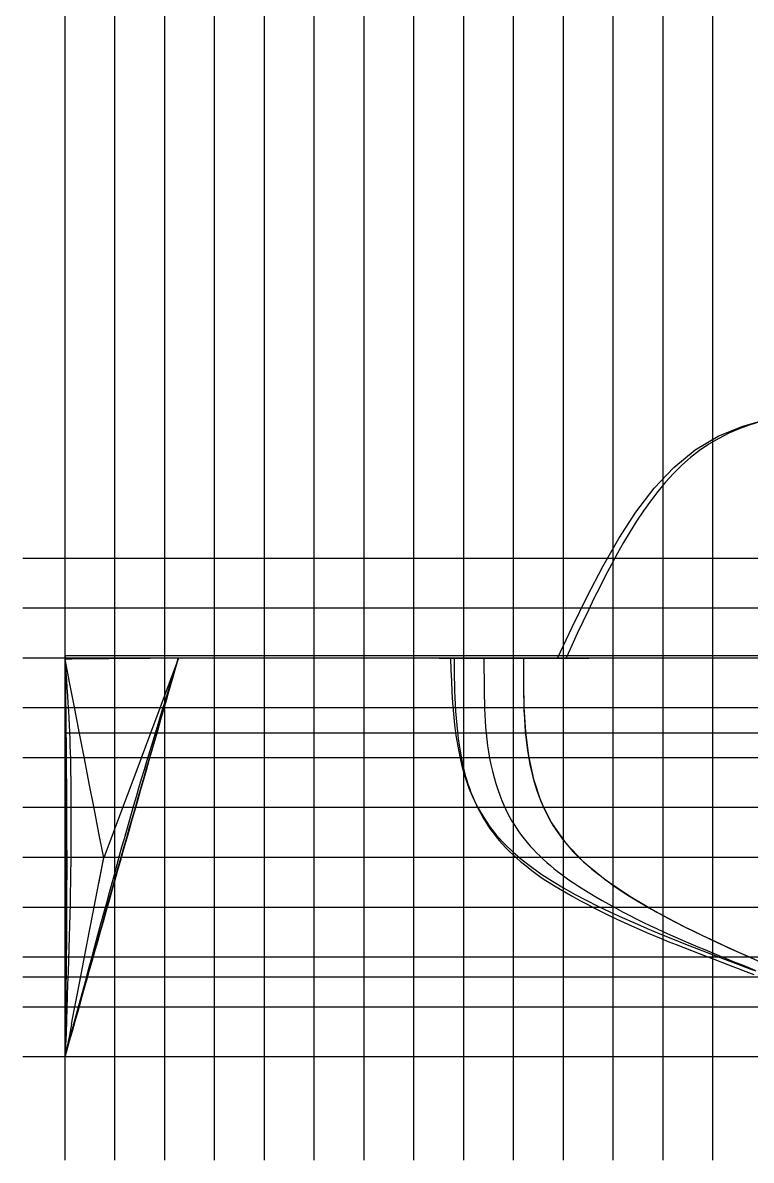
# Model space of a CAD drawing. Header units: metres. Extents: x -1.1 to 8.3, y -7.6 to 4.4.
# Drawn here: x -1.053 to 0.409, y -5.188 to -2.905 of the extents above; entities that cross this region are included whole.
import ezdxf

# ---------------------------------------------------------------- set-up
doc = ezdxf.new("R2010")
doc.units = ezdxf.units.M

msp = doc.modelspace()

# ---------------------------------------------------------------- linework, layer by layer
at = {"layer": 'Base', "color": 9}
msp.add_line((2.516667, -4.98), (-1.053334, -4.98), dxfattribs=at)
at = {"layer": 'buttockgrid', "color": 9}
for p, q in [((-0.968333, -5.1875), (-0.968333, -0.6225)), ((-0.868333, -5.1875), (-0.868333, -0.6225)), ((-0.768333, -5.1875), (-0.768333, -0.6225)), ((-0.668333, -5.1875), (-0.668333, -0.6225)), ((-0.568333, -5.1875), (-0.568333, -0.6225)), ((-0.468333, -5.1875), (-0.468333, -0.6225)), ((-0.368333, -5.1875), (-0.368333, -0.6225)), ((-0.268333, -5.1875), (-0.268333, -0.6225)), ((-0.168333, -5.1875), (-0.168333, -0.6225)), ((-0.068333, -5.1875), (-0.068333, -0.6225)), ((0.031667, -5.1875), (0.031667, -0.6225)), ((0.131667, -5.1875), (0.131667, -0.6225)), ((0.231667, -5.1875), (0.231667, -0.6225)), ((0.331667, -5.1875), (0.331667, -0.6225))]:
    msp.add_line(p, q, dxfattribs=at)
at = {"layer": 'DWL', "color": 1}
msp.add_line((2.516667, -4.82), (-1.053334, -4.82), dxfattribs=at)
at = {"layer": 'Knuckle_lines', "color": 7}
for p, q in [((0.342297, -3.734688), (0.391896, -3.71418)), ((0.391896, -3.71418), (0.444275, -3.699531)), ((0.295944, -3.762031), (0.342297, -3.734688)), ((0.253299, -3.797188), (0.295944, -3.762031)), ((0.213898, -3.83918), (0.253299, -3.797188)), ((0.177279, -3.887031), (0.213898, -3.83918)), ((0.142977, -3.939766), (0.177279, -3.887031)), ((0.11053, -3.996406), (0.142977, -3.939766)), ((0.079473, -4.055977), (0.11053, -3.996406)), ((0.049343, -4.1175), (0.079473, -4.055977)), ((0.019677, -4.18), (0.049343, -4.1175)), ((-0.755833, -4.175191), (-0.968333, -4.175191)), ((-0.968333, -4.175191), (-0.968333, -4.194542)), ((-0.968333, -4.175191), (-0.968333, -4.175749)), ((-0.968333, -4.175749), (-0.968333, -4.176307)), ((-0.968333, -4.176307), (-0.968333, -4.176866)), ((-0.968333, -4.176866), (-0.968333, -4.177423)), ((-0.543333, -4.175191), (-0.755833, -4.175191)), ((-0.330833, -4.175191), (-0.543333, -4.175191)), ((-0.118333, -4.175191), (-0.330833, -4.175191)), ((0.094167, -4.175191), (-0.118333, -4.175191)), ((0.306667, -4.175191), (0.094167, -4.175191)), ((0.519167, -4.175191), (0.306667, -4.175191)), ((-0.968333, -4.177423), (-0.968333, -4.177982)), ((-0.968333, -4.177982), (-0.968333, -4.17854)), ((-0.968333, -4.17854), (-0.968333, -4.179098)), ((-0.968333, -4.179098), (-0.968333, -4.179657)), ((-0.968333, -4.198449), (-0.968333, -4.179657)), ((-0.968333, -4.179657), (-0.755833, -4.179657)), ((-0.968333, -4.194542), (-0.968333, -4.213893)), ((-0.968333, -4.217242), (-0.968333, -4.198449)), ((-0.93988, -4.18154), (-0.968313, -4.181763)), ((-0.958624, -4.231651), (-0.968313, -4.181763)), ((-0.968313, -4.181763), (-0.968313, -4.181763)), ((-0.968313, -4.181763), (-0.968313, -4.181763)), ((-0.968313, -4.181763), (-0.968313, -4.181763)), ((-0.968313, -4.181763), (-0.968313, -4.181763)), ((-0.911447, -4.181316), (-0.93988, -4.18154)), ((-0.883013, -4.181093), (-0.911447, -4.181316)), ((-0.85458, -4.18087), (-0.883013, -4.181093)), ((-0.826147, -4.180646), (-0.85458, -4.18087)), ((-0.797714, -4.180423), (-0.826147, -4.180646)), ((-0.769281, -4.1802), (-0.797714, -4.180423)), ((-0.740848, -4.179976), (-0.769281, -4.1802)), ((-0.740848, -4.179976), (-0.759592, -4.230088)), ((-0.755833, -4.179657), (-0.543333, -4.179657)), ((-0.740848, -4.179976), (-0.740848, -4.179976)), ((-0.740848, -4.179976), (-0.740848, -4.179976)), ((-0.740848, -4.179976), (-0.740848, -4.179976)), ((-0.740848, -4.179976), (-0.740848, -4.179976)), ((-0.543333, -4.179657), (-0.330833, -4.179657)), ((-0.330833, -4.179657), (-0.118333, -4.179657)), ((-0.209841, -4.18), (-0.217653, -4.18)), ((-0.217653, -4.18), (-0.187987, -4.18)), ((-0.217653, -4.18), (-0.208682, -4.18)), ((-0.201995, -4.18), (-0.209841, -4.18)), ((-0.208682, -4.18), (-0.199569, -4.18)), ((-0.194082, -4.18), (-0.201995, -4.18)), ((-0.199569, -4.18), (-0.190169, -4.18)), ((-0.186067, -4.18), (-0.194082, -4.18)), ((-0.190169, -4.18), (-0.18034, -4.18)), ((-0.187987, -4.18), (-0.158321, -4.18)), ((-0.177915, -4.18), (-0.186067, -4.18)), ((-0.18034, -4.18), (-0.169938, -4.18)), ((-0.169595, -4.18), (-0.177915, -4.18)), ((-0.169938, -4.18), (-0.158821, -4.18)), ((-0.161071, -4.18), (-0.169595, -4.18)), ((-0.152309, -4.18), (-0.161071, -4.18)), ((-0.158821, -4.18), (-0.146845, -4.18)), ((-0.158321, -4.18), (-0.128654, -4.18)), ((-0.143276, -4.18), (-0.152309, -4.18)), ((-0.146845, -4.18), (-0.133867, -4.18)), ((-0.13411, -4.18), (-0.143276, -4.18)), ((-0.124948, -4.18), (-0.13411, -4.18)), ((-0.128654, -4.18), (-0.098988, -4.18)), ((-0.115929, -4.18), (-0.124948, -4.18)), ((-0.118333, -4.179657), (0.094167, -4.179657)), ((-0.10719, -4.18), (-0.115929, -4.18)), ((-0.098869, -4.18), (-0.10719, -4.18)), ((-0.098988, -4.18), (-0.069322, -4.18)), ((-0.091104, -4.18), (-0.098869, -4.18)), ((-0.084033, -4.18), (-0.091104, -4.18)), ((-0.077794, -4.18), (-0.084033, -4.18)), ((-0.072283, -4.18), (-0.077794, -4.18)), ((-0.067396, -4.18), (-0.072283, -4.18)), ((-0.069322, -4.18), (-0.039656, -4.18)), ((-0.063028, -4.18), (-0.067396, -4.18)), ((-0.059077, -4.18), (-0.063028, -4.18)), ((-0.055437, -4.18), (-0.059077, -4.18)), ((-0.052006, -4.18), (-0.055437, -4.18)), ((-0.048678, -4.18), (-0.052006, -4.18)), ((0.048865, -4.18), (-0.048678, -4.18)), ((-0.048678, -4.18), (-0.048678, -4.229827)), ((-0.039656, -4.18), (-0.009989, -4.18)), ((-0.009989, -4.18), (0.019677, -4.18)), ((0.019677, -4.18), (0.026405, -4.18)), ((0.026405, -4.18), (0.03324, -4.18)), ((0.03324, -4.18), (0.04029, -4.18)), ((0.04029, -4.18), (0.047662, -4.18)), ((0.047662, -4.18), (0.055463, -4.18)), ((0.146408, -4.18), (0.048865, -4.18)), ((0.055463, -4.18), (0.063801, -4.18)), ((0.063801, -4.18), (0.072783, -4.18)), ((0.072783, -4.18), (0.082517, -4.18)), ((0.094167, -4.179657), (0.306667, -4.179657)), ((0.243951, -4.18), (0.146408, -4.18)), ((0.341494, -4.18), (0.243951, -4.18)), ((0.306667, -4.179657), (0.519167, -4.179657)), ((0.439037, -4.18), (0.341494, -4.18)), ((-0.968333, -4.213893), (-0.968333, -4.233244)), ((-0.968333, -4.236035), (-0.968333, -4.217242)), ((-0.968333, -4.233244), (-0.968333, -4.252595)), ((-0.968333, -4.254828), (-0.968333, -4.236035)), ((-0.948935, -4.28154), (-0.958624, -4.231651)), ((-0.759592, -4.230088), (-0.778337, -4.2802)), ((-0.048678, -4.229827), (-0.047672, -4.279322)), ((-0.968333, -4.252595), (-0.968333, -4.271946)), ((-0.968333, -4.273621), (-0.968333, -4.254828)), ((-0.968333, -4.271946), (-0.968333, -4.291298)), ((-0.968333, -4.292414), (-0.968333, -4.273621)), ((-0.939247, -4.331429), (-0.948935, -4.28154)), ((-0.778337, -4.2802), (-0.797081, -4.330312)), ((-0.047672, -4.279322), (-0.044652, -4.328153)), ((-0.968333, -4.291298), (-0.968333, -4.310649)), ((-0.968333, -4.311207), (-0.968333, -4.292414)), ((-0.968333, -4.310649), (-0.968333, -4.33)), ((-0.968333, -4.33), (-0.968333, -4.311207)), ((-0.968333, -4.33), (-0.755833, -4.33)), ((-0.929558, -4.381317), (-0.939247, -4.331429)), ((-0.797081, -4.330312), (-0.815826, -4.380424)), ((-0.755833, -4.33), (-0.543333, -4.33)), ((-0.543333, -4.33), (-0.330833, -4.33)), ((-0.330833, -4.33), (-0.118333, -4.33)), ((-0.118333, -4.33), (0.094167, -4.33)), ((-0.044652, -4.328153), (-0.038612, -4.375988)), ((0.094167, -4.33), (0.306667, -4.33)), ((0.306667, -4.33), (0.519167, -4.33)), ((-0.91987, -4.431205), (-0.929558, -4.381317)), ((-0.815826, -4.380424), (-0.834571, -4.430535)), ((-0.038612, -4.375988), (-0.028545, -4.422494)), ((-0.028545, -4.422494), (-0.013444, -4.46734)), ((-0.910181, -4.481094), (-0.91987, -4.431205)), ((-0.834571, -4.430535), (-0.853315, -4.480648)), ((-0.013444, -4.46734), (0.007696, -4.510194)), ((-0.900493, -4.530982), (-0.910181, -4.481094)), ((-0.853315, -4.480648), (-0.87206, -4.530759)), ((0.007696, -4.510194), (0.035883, -4.550723)), ((-0.890804, -4.580871), (-0.900493, -4.530982)), ((-0.87206, -4.530759), (-0.890804, -4.580871)), ((0.035883, -4.550723), (0.072124, -4.588596)), ((-0.90049, -4.63076), (-0.890804, -4.580871)), ((0.072124, -4.588596), (0.115412, -4.624145)), ((-0.910026, -4.679869), (-0.90049, -4.63076)), ((0.115412, -4.624145), (0.164739, -4.6577)), ((0.164739, -4.6577), (0.219101, -4.689596)), ((-0.919258, -4.727419), (-0.910026, -4.679869)), ((0.219101, -4.689596), (0.277489, -4.720163)), ((0.277489, -4.720163), (0.338897, -4.749734)), ((-0.928036, -4.77263), (-0.919258, -4.727419)), ((0.338897, -4.749734), (0.402318, -4.778642)), ((-0.936209, -4.814724), (-0.928036, -4.77263)), ((0.402318, -4.778642), (0.466746, -4.807217)), ((-0.943626, -4.85292), (-0.936209, -4.814724)), ((-0.950134, -4.886438), (-0.943626, -4.85292)), ((-0.955582, -4.914501), (-0.950134, -4.886438)), ((-0.955582, -4.914501), (-0.95982, -4.936327)), ((-0.962998, -4.952697), (-0.965269, -4.964389)), ((-0.95982, -4.936327), (-0.962998, -4.952697)), ((-0.966782, -4.972185), (-0.96769, -4.976861)), ((-0.965269, -4.964389), (-0.966782, -4.972185)), ((-0.968144, -4.9792), (-0.968296, -4.97998)), ((-0.968296, -4.97998), (-0.968296, -4.97998)), ((-0.968296, -4.97998), (-0.968296, -4.97998)), ((-0.968296, -4.97998), (-0.968296, -4.97998)), ((-0.968296, -4.97998), (-0.968296, -4.97998)), ((-0.968296, -4.97998), (-0.968296, -4.97998)), ((-0.96769, -4.976861), (-0.968144, -4.9792))]:
    msp.add_line(p, q, dxfattribs=at)
at = {"layer": 'stations', "color": 135}
for points in [[(0.4281, -3.7054), (0.4062, -3.7121), (0.3847, -3.7199), (0.3638, -3.7288), (0.3434, -3.739), (0.3236, -3.7505), (0.3047, -3.7633), (0.2865, -3.7775), (0.2691, -3.793), (0.2525, -3.8096), (0.2365, -3.8271), (0.2212, -3.8456), (0.2065, -3.8648), (0.1923, -3.8846), (0.1786, -3.9051), (0.1654, -3.9261), (0.1526, -3.9476), (0.1401, -3.9695), (0.1279, -3.9918), (0.1161, -4.0144), (0.1045, -4.0373), (0.093, -4.0604), (0.0818, -4.0836), (0.0707, -4.1071), (0.0596, -4.1306), (0.0487, -4.1543), (0.0378, -4.1779), (0.0368, -4.18), (0.006, -4.18), (-0.0277, -4.18), (-0.0615, -4.18), (-0.0953, -4.18), (-0.129, -4.18), (-0.1628, -4.18), (-0.1948, -4.18), (-0.1947, -4.1812), (-0.1939, -4.2033), (-0.193, -4.2255), (-0.192, -4.2476), (-0.1906, -4.2696), (-0.1889, -4.2916), (-0.1867, -4.3135), (-0.184, -4.3353), (-0.1805, -4.3569), (-0.1763, -4.3783), (-0.1712, -4.3995), (-0.1651, -4.4205), (-0.1578, -4.441), (-0.1493, -4.4612), (-0.1395, -4.4809), (-0.1283, -4.5), (-0.1157, -4.5185), (-0.1016, -4.5362), (-0.0861, -4.5533), (-0.0692, -4.5695), (-0.051, -4.5849), (-0.0317, -4.5997), (-0.0113, -4.6138), (0.0098, -4.6275), (0.0317, -4.6406), (0.0542, -4.6533), (0.0773, -4.6655), (0.1009, -4.6775), (0.1249, -4.6891), (0.1494, -4.7004), (0.1743, -4.7114), (0.1995, -4.7223), (0.2249, -4.7329), (0.2506, -4.7433), (0.2765, -4.7537), (0.3026, -4.7639), (0.3288, -4.774), (0.3551, -4.784), (0.3815, -4.794), (0.4079, -4.8039), (0.4179, -4.8076)], [(-0.7977, -4.1804), (-0.8143, -4.1806), (-0.8308, -4.1807), (-0.8474, -4.1808), (-0.8639, -4.1809), (-0.8805, -4.1811), (-0.897, -4.1812), (-0.9136, -4.1813), (-0.9301, -4.1815), (-0.9467, -4.1816), (-0.9632, -4.1817), (-0.9683, -4.1818), (-0.9676, -4.1927), (-0.9666, -4.2085), (-0.9656, -4.2242), (-0.9646, -4.2397), (-0.9636, -4.2552), (-0.9627, -4.2704), (-0.9618, -4.2854), (-0.961, -4.3001), (-0.9603, -4.3145), (-0.9597, -4.3285), (-0.9591, -4.3422), (-0.9586, -4.3556), (-0.9582, -4.3688), (-0.9578, -4.382), (-0.9575, -4.3953), (-0.9573, -4.4088), (-0.9571, -4.4226), (-0.9569, -4.4368), (-0.9568, -4.4516), (-0.9566, -4.4669), (-0.9566, -4.4827), (-0.9565, -4.4992), (-0.9565, -4.5162), (-0.9566, -4.5337), (-0.9567, -4.5518), (-0.9569, -4.5705), (-0.9571, -4.5897), (-0.9573, -4.6095), (-0.9577, -4.6298), (-0.9581, -4.6507), (-0.9585, -4.6722), (-0.959, -4.6941), (-0.9596, -4.7165), (-0.9602, -4.7393), (-0.9609, -4.7625), (-0.9616, -4.786), (-0.9624, -4.8098), (-0.9632, -4.8339), (-0.964, -4.8582), (-0.9648, -4.8827), (-0.9656, -4.9074), (-0.9665, -4.9322), (-0.9674, -4.957), (-0.9682, -4.9793), (-0.9675, -4.9768), (-0.9607, -4.9517), (-0.954, -4.9268), (-0.9473, -4.9019), (-0.9407, -4.8772), (-0.9341, -4.8527), (-0.9276, -4.8285), (-0.9211, -4.8046), (-0.9147, -4.7811), (-0.9085, -4.758), (-0.9024, -4.7353), (-0.8964, -4.7132), (-0.8905, -4.6916), (-0.8848, -4.6707), (-0.8793, -4.6504), (-0.874, -4.6308), (-0.8688, -4.612), (-0.8638, -4.5938), (-0.8589, -4.5762), (-0.8542, -4.5589), (-0.8494, -4.542), (-0.8447, -4.5252), (-0.84, -4.5085), (-0.8352, -4.4918), (-0.8303, -4.4749), (-0.8253, -4.4577), (-0.8202, -4.4402), (-0.8148, -4.4222), (-0.8093, -4.4037), (-0.8036, -4.3848), (-0.7978, -4.3655), (-0.7919, -4.3459), (-0.7858, -4.326), (-0.7796, -4.3058), (-0.7733, -4.2853), (-0.767, -4.2647), (-0.7606, -4.2439), (-0.7541, -4.223), (-0.7477, -4.202), (-0.7412, -4.181), (-0.7408, -4.18), (-0.7499, -4.18), (-0.7595, -4.1801), (-0.7691, -4.1802), (-0.7786, -4.1803), (-0.7882, -4.1803), (-0.7977, -4.1804)], [(-0.7693, -4.1802), (-0.7836, -4.1803), (-0.7978, -4.1804), (-0.8121, -4.1805), (-0.8264, -4.1806), (-0.8406, -4.1808), (-0.8549, -4.1809), (-0.8692, -4.181), (-0.8835, -4.1811), (-0.8977, -4.1812), (-0.912, -4.1813), (-0.9263, -4.1814), (-0.9406, -4.1815), (-0.9548, -4.1817), (-0.9683, -4.1818), (-0.9683, -4.1829), (-0.9681, -4.2038), (-0.9678, -4.2246), (-0.9676, -4.2454), (-0.9674, -4.2662), (-0.9671, -4.287), (-0.9669, -4.3078), (-0.9667, -4.3286), (-0.9665, -4.3493), (-0.9663, -4.37), (-0.9661, -4.3907), (-0.9659, -4.4114), (-0.9658, -4.432), (-0.9656, -4.4526), (-0.9655, -4.4731), (-0.9654, -4.4936), (-0.9653, -4.5141), (-0.9652, -4.5345), (-0.9652, -4.5549), (-0.9651, -4.5752), (-0.9651, -4.5954), (-0.9651, -4.6156), (-0.9652, -4.6357), (-0.9652, -4.6557), (-0.9653, -4.6757), (-0.9654, -4.6957), (-0.9656, -4.7156), (-0.9657, -4.7355), (-0.9658, -4.7553), (-0.966, -4.7751), (-0.9662, -4.7948), (-0.9664, -4.8145), (-0.9666, -4.8342), (-0.9668, -4.8539), (-0.967, -4.8736), (-0.9672, -4.8932), (-0.9675, -4.9128), (-0.9677, -4.9324), (-0.968, -4.952), (-0.9682, -4.9716), (-0.9683, -4.98), (-0.9652, -4.969), (-0.9599, -4.9497), (-0.9545, -4.9305), (-0.9491, -4.9112), (-0.9438, -4.8919), (-0.9384, -4.8726), (-0.933, -4.8533), (-0.9276, -4.834), (-0.9222, -4.8146), (-0.9168, -4.7953), (-0.9113, -4.7759), (-0.9059, -4.7564), (-0.9004, -4.737), (-0.8949, -4.7175), (-0.8894, -4.6979), (-0.8839, -4.6783), (-0.8784, -4.6587), (-0.8728, -4.639), (-0.8672, -4.6193), (-0.8616, -4.5995), (-0.8559, -4.5796), (-0.8503, -4.5597), (-0.8446, -4.5397), (-0.8388, -4.5197), (-0.8331, -4.4997), (-0.8273, -4.4796), (-0.8216, -4.4594), (-0.8158, -4.4392), (-0.8099, -4.419), (-0.8041, -4.3987), (-0.7982, -4.3784), (-0.7924, -4.3581), (-0.7865, -4.3378), (-0.7806, -4.3174), (-0.7747, -4.297), (-0.7688, -4.2766), (-0.7629, -4.2562), (-0.757, -4.2358), (-0.7511, -4.2153), (-0.7452, -4.1949), (-0.7408, -4.18), (-0.7423, -4.18), (-0.7477, -4.18), (-0.7531, -4.1801), (-0.7585, -4.1801), (-0.7639, -4.1802), (-0.7693, -4.1802)], [(-0.8261, -4.1806), (-0.8384, -4.1807), (-0.8507, -4.1808), (-0.863, -4.1809), (-0.8752, -4.181), (-0.8875, -4.1811), (-0.8998, -4.1812), (-0.9121, -4.1813), (-0.9243, -4.1814), (-0.9366, -4.1815), (-0.9489, -4.1816), (-0.9611, -4.1817), (-0.9683, -4.1818), (-0.9683, -4.1904), (-0.9682, -4.2112), (-0.9681, -4.232), (-0.968, -4.2528), (-0.9679, -4.2736), (-0.9678, -4.2944), (-0.9677, -4.3152), (-0.9676, -4.336), (-0.9676, -4.3567), (-0.9675, -4.3775), (-0.9674, -4.3982), (-0.9673, -4.419), (-0.9673, -4.4397), (-0.9672, -4.4604), (-0.9672, -4.4811), (-0.9671, -4.5017), (-0.9671, -4.5224), (-0.9671, -4.543), (-0.9671, -4.5636), (-0.9671, -4.5842), (-0.9671, -4.6047), (-0.9671, -4.6253), (-0.9671, -4.6458), (-0.9671, -4.6662), (-0.9672, -4.6867), (-0.9672, -4.7072), (-0.9673, -4.7276), (-0.9673, -4.748), (-0.9674, -4.7684), (-0.9675, -4.7888), (-0.9675, -4.8091), (-0.9676, -4.8295), (-0.9677, -4.8498), (-0.9678, -4.8702), (-0.9679, -4.8905), (-0.968, -4.9108), (-0.9681, -4.9312), (-0.9682, -4.9515), (-0.9683, -4.9718), (-0.9683, -4.98), (-0.9649, -4.9681), (-0.9593, -4.9481), (-0.9537, -4.9282), (-0.948, -4.9082), (-0.9424, -4.8882), (-0.9368, -4.8683), (-0.9311, -4.8483), (-0.9255, -4.8283), (-0.9198, -4.8083), (-0.9142, -4.7883), (-0.9085, -4.7683), (-0.9029, -4.7483), (-0.8972, -4.7282), (-0.8915, -4.7082), (-0.8858, -4.6881), (-0.8801, -4.668), (-0.8744, -4.6479), (-0.8687, -4.6278), (-0.863, -4.6076), (-0.8573, -4.5874), (-0.8515, -4.5672), (-0.8458, -4.547), (-0.84, -4.5268), (-0.8342, -4.5065), (-0.8284, -4.4862), (-0.8227, -4.4659), (-0.8169, -4.4456), (-0.811, -4.4253), (-0.8052, -4.4049), (-0.7994, -4.3846), (-0.7936, -4.3642), (-0.7878, -4.3438), (-0.7819, -4.3234), (-0.7761, -4.303), (-0.7702, -4.2826), (-0.7644, -4.2622), (-0.7586, -4.2418), (-0.7527, -4.2214), (-0.7469, -4.2009), (-0.741, -4.1805), (-0.7408, -4.18), (-0.7501, -4.18), (-0.7596, -4.1801), (-0.7691, -4.1802), (-0.7786, -4.1803), (-0.7881, -4.1803), (-0.7976, -4.1804), (-0.8071, -4.1805), (-0.8166, -4.1806), (-0.8261, -4.1806)], [(-0.1878, -4.18), (-0.1877, -4.193), (-0.1876, -4.2061), (-0.1875, -4.2192), (-0.1872, -4.2324), (-0.1868, -4.2457), (-0.1863, -4.2591), (-0.1856, -4.2728), (-0.1848, -4.2866), (-0.1837, -4.3006), (-0.1824, -4.3145), (-0.1809, -4.3283), (-0.1793, -4.3417), (-0.1775, -4.3547), (-0.1757, -4.3669), (-0.1738, -4.3783), (-0.1718, -4.3886), (-0.1697, -4.3981), (-0.1675, -4.407), (-0.1652, -4.4154), (-0.1627, -4.4237), (-0.1599, -4.4321), (-0.157, -4.4406), (-0.1538, -4.4493), (-0.1503, -4.458), (-0.1467, -4.4666), (-0.1428, -4.4752), (-0.1386, -4.4836), (-0.1343, -4.4919), (-0.1297, -4.5), (-0.1248, -4.508), (-0.1197, -4.5158), (-0.1144, -4.5236), (-0.1088, -4.5312), (-0.103, -4.5388), (-0.0969, -4.5462), (-0.0904, -4.5535), (-0.0837, -4.5607), (-0.0766, -4.5677), (-0.0693, -4.5746), (-0.0618, -4.5814), (-0.0543, -4.5879), (-0.0466, -4.5943), (-0.0391, -4.6004), (-0.0315, -4.6063), (-0.0237, -4.6121), (-0.0154, -4.618), (-0.0066, -4.624), (0.003, -4.6302), (0.0136, -4.6368), (0.0252, -4.6438), (0.0377, -4.651), (0.0509, -4.6585), (0.0648, -4.6661), (0.0791, -4.6737), (0.0938, -4.6814), (0.1087, -4.689), (0.1237, -4.6964), (0.1387, -4.7036), (0.1537, -4.7106), (0.1686, -4.7173), (0.1834, -4.7239), (0.1983, -4.7303), (0.2132, -4.7366), (0.2282, -4.7428), (0.2432, -4.7489), (0.2583, -4.7549), (0.2735, -4.7609), (0.2888, -4.7669), (0.3042, -4.7729), (0.3197, -4.7789), (0.3353, -4.7849), (0.3509, -4.7909), (0.3666, -4.7969), (0.3823, -4.8029), (0.3981, -4.8089), (0.4139, -4.8148)], [(-0.1277, -4.18), (-0.1277, -4.1928), (-0.1277, -4.2055), (-0.1276, -4.2182), (-0.1276, -4.2309), (-0.1274, -4.2436), (-0.1272, -4.2562), (-0.1269, -4.2688), (-0.1266, -4.2813), (-0.1261, -4.2937), (-0.1255, -4.306), (-0.1246, -4.3184), (-0.1236, -4.3308), (-0.1223, -4.3432), (-0.1207, -4.3556), (-0.1187, -4.3682), (-0.1164, -4.3809), (-0.1137, -4.3937), (-0.1106, -4.4065), (-0.1072, -4.4192), (-0.1036, -4.4315), (-0.0998, -4.4434), (-0.0959, -4.4548), (-0.0919, -4.4654), (-0.0879, -4.4751), (-0.084, -4.484), (-0.08, -4.4921), (-0.0759, -4.4996), (-0.0717, -4.5068), (-0.0672, -4.5139), (-0.0626, -4.5211), (-0.0576, -4.5283), (-0.0524, -4.5356), (-0.0468, -4.5428), (-0.041, -4.55), (-0.035, -4.5571), (-0.0286, -4.5641), (-0.022, -4.5708), (-0.0152, -4.5774), (-0.0084, -4.5838), (-0.0014, -4.59), (0.0055, -4.596), (0.0124, -4.6018), (0.0194, -4.6075), (0.0267, -4.6131), (0.0344, -4.6189), (0.0427, -4.6248), (0.0519, -4.631), (0.0619, -4.6376), (0.0728, -4.6444), (0.0844, -4.6516), (0.0967, -4.6589), (0.1095, -4.6663), (0.1227, -4.6738), (0.1363, -4.6813), (0.15, -4.6887), (0.1638, -4.6959), (0.1775, -4.7029), (0.1913, -4.7097), (0.2049, -4.7163), (0.2186, -4.7227), (0.2323, -4.729), (0.246, -4.7351), (0.2598, -4.7412), (0.2736, -4.7472), (0.2875, -4.7531), (0.3014, -4.759), (0.3155, -4.7649), (0.3297, -4.7707), (0.3439, -4.7766), (0.3582, -4.7825), (0.3726, -4.7884), (0.387, -4.7942), (0.4015, -4.8001), (0.416, -4.8059)], [(0.4387, -4.18), (0.3928, -4.18), (0.3469, -4.18), (0.301, -4.18), (0.255, -4.18), (0.2091, -4.18), (0.1632, -4.18), (0.1173, -4.18), (0.0714, -4.18), (0.0255, -4.18), (-0.0204, -4.18), (-0.0487, -4.18), (-0.0487, -4.1863), (-0.0487, -4.2027), (-0.0487, -4.2191), (-0.0486, -4.2355), (-0.0484, -4.2519), (-0.048, -4.2682), (-0.0475, -4.2846), (-0.0467, -4.3008), (-0.0456, -4.317), (-0.0442, -4.3332), (-0.0424, -4.3493), (-0.0403, -4.3653), (-0.0377, -4.3812), (-0.0347, -4.3969), (-0.0311, -4.4126), (-0.027, -4.4281), (-0.0223, -4.4433), (-0.0169, -4.4584), (-0.0109, -4.4733), (-0.0042, -4.4879), (0.0032, -4.5022), (0.0113, -4.5162), (0.0202, -4.5299), (0.0299, -4.5431), (0.0403, -4.556), (0.0515, -4.5684), (0.0634, -4.5805), (0.0759, -4.5921), (0.089, -4.6034), (0.1026, -4.6144), (0.1166, -4.625), (0.1311, -4.6354), (0.1459, -4.6455), (0.1611, -4.6554), (0.1766, -4.665), (0.1924, -4.6744), (0.2085, -4.6837), (0.2248, -4.6927), (0.2413, -4.7016), (0.2581, -4.7103), (0.275, -4.7189), (0.2921, -4.7274), (0.3093, -4.7358), (0.3267, -4.744), (0.3442, -4.7522), (0.3618, -4.7603), (0.3795, -4.7684), (0.3972, -4.7763), (0.415, -4.7843)], [(-0.9005, -4.6308), (-0.9004, -4.6303), (-0.9003, -4.6298), (-0.9002, -4.6292), (-0.9001, -4.6287), (-0.9, -4.6282), (-0.8999, -4.6277), (-0.8998, -4.6272), (-0.8997, -4.6267), (-0.8996, -4.6262), (-0.8995, -4.6257), (-0.8994, -4.6252), (-0.8993, -4.6247), (-0.8992, -4.6242), (-0.8991, -4.6237), (-0.899, -4.6232), (-0.8989, -4.6227), (-0.8988, -4.6222), (-0.8987, -4.6217), (-0.8986, -4.6212), (-0.8985, -4.6207), (-0.8984, -4.6202), (-0.8983, -4.6197), (-0.8982, -4.6192), (-0.8981, -4.6187), (-0.898, -4.6182), (-0.8979, -4.6177), (-0.8978, -4.6172), (-0.8978, -4.6166), (-0.8977, -4.6161), (-0.8976, -4.6156), (-0.8975, -4.6151), (-0.8974, -4.6146), (-0.8973, -4.6141), (-0.8972, -4.6136), (-0.8971, -4.6131), (-0.897, -4.6126), (-0.8969, -4.6121), (-0.8968, -4.6116), (-0.8967, -4.6111), (-0.8966, -4.6106), (-0.8965, -4.6101), (-0.8964, -4.6096), (-0.8963, -4.6091), (-0.8962, -4.6086), (-0.8961, -4.6081), (-0.896, -4.6076), (-0.8959, -4.6071), (-0.8958, -4.6066), (-0.8957, -4.6061), (-0.8956, -4.6056), (-0.8955, -4.6051), (-0.8954, -4.6046), (-0.8953, -4.6041), (-0.8952, -4.6035), (-0.8951, -4.603), (-0.895, -4.6025), (-0.8949, -4.602), (-0.8948, -4.6015), (-0.8947, -4.601), (-0.8946, -4.6005), (-0.8945, -4.6), (-0.8944, -4.5995), (-0.8943, -4.599), (-0.8942, -4.5985), (-0.8941, -4.598), (-0.894, -4.5975), (-0.8939, -4.597), (-0.8938, -4.5965), (-0.8937, -4.596), (-0.8936, -4.5955), (-0.8935, -4.595), (-0.8934, -4.5945), (-0.8933, -4.594), (-0.8933, -4.5935), (-0.8932, -4.593), (-0.8931, -4.5925), (-0.893, -4.592), (-0.8929, -4.5915), (-0.8928, -4.5909), (-0.8927, -4.5904), (-0.8926, -4.5899), (-0.8925, -4.5894), (-0.8924, -4.5889), (-0.8923, -4.5884), (-0.8922, -4.5879), (-0.8921, -4.5874), (-0.892, -4.5869), (-0.8919, -4.5864), (-0.8918, -4.5859), (-0.8917, -4.5854), (-0.8916, -4.5849), (-0.8915, -4.5844), (-0.8914, -4.5839), (-0.8913, -4.5834), (-0.8912, -4.5829), (-0.8911, -4.5824), (-0.891, -4.5819), (-0.8909, -4.5814), (-0.8908, -4.5809)]]:
    msp.add_lwpolyline(points, dxfattribs=at)
at = {"layer": 'wlgrid', "color": 9}
for p, q in [((2.516667, -3.98), (-1.053334, -3.98)), ((2.516667, -4.08), (-1.053334, -4.08)), ((2.516667, -4.18), (-1.053334, -4.18)), ((2.516667, -4.28), (-1.053334, -4.28)), ((2.516667, -4.38), (-1.053334, -4.38)), ((2.516667, -4.48), (-1.053334, -4.48)), ((2.516667, -4.58), (-1.053334, -4.58)), ((2.516667, -4.68), (-1.053334, -4.68)), ((2.516667, -4.78), (-1.053334, -4.78)), ((2.516667, -4.88), (-1.053334, -4.88)), ((2.516667, -4.98), (-1.053334, -4.98))]:
    msp.add_line(p, q, dxfattribs=at)

doc.saveas('drawing.dxf')
